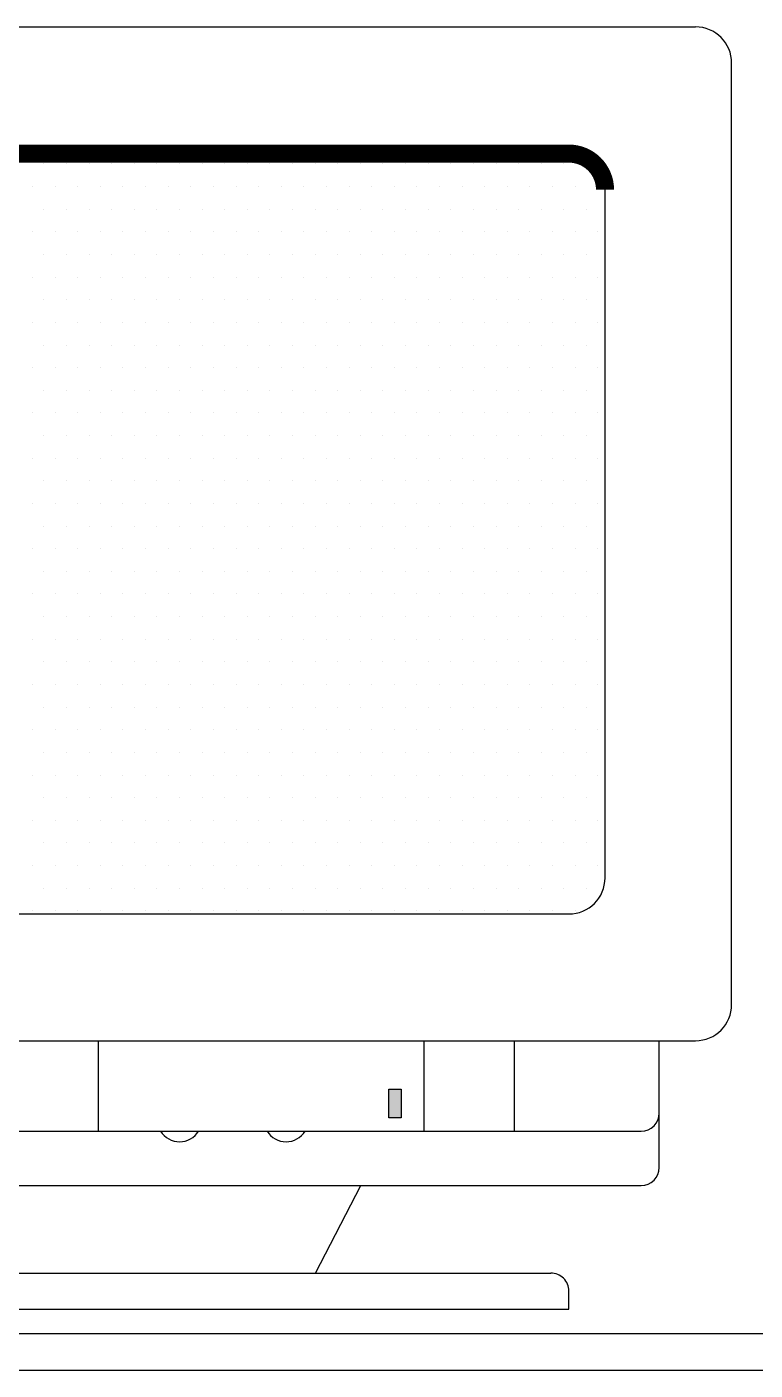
# Model space of a CAD drawing. Header units: metres. Extents: x 0.121 to 0.77, y 0.075 to 0.446.
# Drawn here: x 0.3225 to 0.5238, y 0.0749 to 0.4459 of the extents above; entities that cross this region are included whole.
import ezdxf

# ---------------------------------------------------------------- set-up
doc = ezdxf.new("R2010")
doc.units = ezdxf.units.M

# ---------------------------------------------------------------- blocks, each defined once
blk = doc.blocks.new('*X0')
at = {"color": 0}
for p, q in [((-12.48750000000001, 11.825), (-12.48750000000001, 11.825)), ((-12.48125000000001, 11.825), (-12.48125000000001, 11.825)), ((-12.47500000000001, 11.825), (-12.47500000000001, 11.825)), ((-12.46875000000001, 11.825), (-12.46875000000001, 11.825)), ((-12.46250000000001, 11.825), (-12.46250000000001, 11.825)), ((-12.45625000000001, 11.825), (-12.45625000000001, 11.825)), ((-12.45000000000001, 11.825), (-12.45000000000001, 11.825)), ((-12.44375000000001, 11.825), (-12.44375000000001, 11.825)), ((-12.43750000000001, 11.825), (-12.43750000000001, 11.825)), ((-12.43125000000001, 11.825), (-12.43125000000001, 11.825)), ((-12.42500000000001, 11.825), (-12.42500000000001, 11.825)), ((-12.41875000000001, 11.825), (-12.41875000000001, 11.825)), ((-12.41250000000001, 11.825), (-12.41250000000001, 11.825)), ((-12.40625000000001, 11.825), (-12.40625000000001, 11.825)), ((-12.40000000000001, 11.825), (-12.40000000000001, 11.825)), ((-12.39375000000001, 11.825), (-12.39375000000001, 11.825)), ((-12.38750000000002, 11.825), (-12.38750000000002, 11.825)), ((-12.38125000000002, 11.825), (-12.38125000000002, 11.825)), ((-12.37500000000002, 11.825), (-12.37500000000002, 11.825)), ((-12.36875000000002, 11.825), (-12.36875000000002, 11.825)), ((-12.36250000000002, 11.825), (-12.36250000000002, 11.825)), ((-12.35625000000002, 11.825), (-12.35625000000002, 11.825)), ((-12.35000000000002, 11.825), (-12.35000000000002, 11.825)), ((-12.34375000000002, 11.825), (-12.34375000000002, 11.825)), ((-12.33750000000002, 11.825), (-12.33750000000002, 11.825)), ((-12.49062500000001, 11.81875), (-12.49062500000001, 11.81875)), ((-12.48437500000001, 11.81875), (-12.48437500000001, 11.81875)), ((-12.47812500000001, 11.81875), (-12.47812500000001, 11.81875)), ((-12.47187500000001, 11.81875), (-12.47187500000001, 11.81875)), ((-12.46562500000001, 11.81875), (-12.46562500000001, 11.81875)), ((-12.45937500000001, 11.81875), (-12.45937500000001, 11.81875)), ((-12.45312500000001, 11.81875), (-12.45312500000001, 11.81875)), ((-12.44687500000001, 11.81875), (-12.44687500000001, 11.81875)), ((-12.44062500000001, 11.81875), (-12.44062500000001, 11.81875)), ((-12.43437500000001, 11.81875), (-12.43437500000001, 11.81875)), ((-12.42812500000001, 11.81875), (-12.42812500000001, 11.81875)), ((-12.42187500000001, 11.81875), (-12.42187500000001, 11.81875)), ((-12.41562500000001, 11.81875), (-12.41562500000001, 11.81875)), ((-12.40937500000001, 11.81875), (-12.40937500000001, 11.81875)), ((-12.40312500000001, 11.81875), (-12.40312500000001, 11.81875)), ((-12.39687500000001, 11.81875), (-12.39687500000001, 11.81875)), ((-12.39062500000001, 11.81875), (-12.39062500000001, 11.81875)), ((-12.38437500000001, 11.81875), (-12.38437500000001, 11.81875)), ((-12.37812500000001, 11.81875), (-12.37812500000001, 11.81875)), ((-12.37187500000002, 11.81875), (-12.37187500000002, 11.81875)), ((-12.36562500000002, 11.81875), (-12.36562500000002, 11.81875)), ((-12.35937500000002, 11.81875), (-12.35937500000002, 11.81875)), ((-12.35312500000002, 11.81875), (-12.35312500000002, 11.81875)), ((-12.34687500000002, 11.81875), (-12.34687500000002, 11.81875)), ((-12.34062500000002, 11.81875), (-12.34062500000002, 11.81875)), ((-12.33437500000002, 11.81875), (-12.33437500000002, 11.81875)), ((-12.48750000000001, 11.8125), (-12.48750000000001, 11.8125)), ((-12.48125000000001, 11.8125), (-12.48125000000001, 11.8125)), ((-12.47500000000001, 11.8125), (-12.47500000000001, 11.8125)), ((-12.46875000000001, 11.8125), (-12.46875000000001, 11.8125)), ((-12.46250000000001, 11.8125), (-12.46250000000001, 11.8125)), ((-12.45625000000001, 11.8125), (-12.45625000000001, 11.8125)), ((-12.45000000000001, 11.8125), (-12.45000000000001, 11.8125)), ((-12.44375000000001, 11.8125), (-12.44375000000001, 11.8125)), ((-12.43750000000001, 11.8125), (-12.43750000000001, 11.8125)), ((-12.43125000000001, 11.8125), (-12.43125000000001, 11.8125)), ((-12.42500000000001, 11.8125), (-12.42500000000001, 11.8125)), ((-12.41875000000001, 11.8125), (-12.41875000000001, 11.8125)), ((-12.41250000000001, 11.8125), (-12.41250000000001, 11.8125)), ((-12.40625000000001, 11.8125), (-12.40625000000001, 11.8125)), ((-12.40000000000001, 11.8125), (-12.40000000000001, 11.8125)), ((-12.39375000000001, 11.8125), (-12.39375000000001, 11.8125)), ((-12.38750000000001, 11.8125), (-12.38750000000001, 11.8125)), ((-12.38125000000001, 11.8125), (-12.38125000000001, 11.8125)), ((-12.37500000000001, 11.8125), (-12.37500000000001, 11.8125)), ((-12.36875000000001, 11.8125), (-12.36875000000001, 11.8125)), ((-12.36250000000001, 11.8125), (-12.36250000000001, 11.8125)), ((-12.35625000000002, 11.8125), (-12.35625000000002, 11.8125)), ((-12.35000000000002, 11.8125), (-12.35000000000002, 11.8125)), ((-12.34375000000002, 11.8125), (-12.34375000000002, 11.8125)), ((-12.33750000000002, 11.8125), (-12.33750000000002, 11.8125)), ((-12.49062500000001, 11.80625), (-12.49062500000001, 11.80625)), ((-12.48437500000001, 11.80625), (-12.48437500000001, 11.80625)), ((-12.47812500000001, 11.80625), (-12.47812500000001, 11.80625)), ((-12.47187500000001, 11.80625), (-12.47187500000001, 11.80625)), ((-12.46562500000001, 11.80625), (-12.46562500000001, 11.80625)), ((-12.45937500000001, 11.80625), (-12.45937500000001, 11.80625)), ((-12.45312500000001, 11.80625), (-12.45312500000001, 11.80625)), ((-12.44687500000001, 11.80625), (-12.44687500000001, 11.80625)), ((-12.44062500000001, 11.80625), (-12.44062500000001, 11.80625)), ((-12.43437500000001, 11.80625), (-12.43437500000001, 11.80625)), ((-12.42812500000001, 11.80625), (-12.42812500000001, 11.80625)), ((-12.42187500000001, 11.80625), (-12.42187500000001, 11.80625)), ((-12.41562500000001, 11.80625), (-12.41562500000001, 11.80625)), ((-12.40937500000001, 11.80625), (-12.40937500000001, 11.80625)), ((-12.40312500000001, 11.80625), (-12.40312500000001, 11.80625)), ((-12.39687500000001, 11.80625), (-12.39687500000001, 11.80625)), ((-12.39062500000001, 11.80625), (-12.39062500000001, 11.80625)), ((-12.38437500000001, 11.80625), (-12.38437500000001, 11.80625)), ((-12.37812500000001, 11.80625), (-12.37812500000001, 11.80625)), ((-12.37187500000002, 11.80625), (-12.37187500000002, 11.80625)), ((-12.36562500000002, 11.80625), (-12.36562500000002, 11.80625)), ((-12.35937500000002, 11.80625), (-12.35937500000002, 11.80625)), ((-12.35312500000002, 11.80625), (-12.35312500000002, 11.80625)), ((-12.34687500000002, 11.80625), (-12.34687500000002, 11.80625)), ((-12.34062500000002, 11.80625), (-12.34062500000002, 11.80625)), ((-12.33437500000002, 11.80625), (-12.33437500000002, 11.80625)), ((-12.4875, 11.8), (-12.4875, 11.8)), ((-12.48125, 11.8), (-12.48125, 11.8)), ((-12.475, 11.8), (-12.475, 11.8)), ((-12.46875000000001, 11.8), (-12.46875000000001, 11.8)), ((-12.46250000000001, 11.8), (-12.46250000000001, 11.8)), ((-12.45625000000001, 11.8), (-12.45625000000001, 11.8)), ((-12.45000000000001, 11.8), (-12.45000000000001, 11.8)), ((-12.44375000000001, 11.8), (-12.44375000000001, 11.8)), ((-12.43750000000001, 11.8), (-12.43750000000001, 11.8)), ((-12.43125000000001, 11.8), (-12.43125000000001, 11.8)), ((-12.42500000000001, 11.8), (-12.42500000000001, 11.8)), ((-12.41875000000001, 11.8), (-12.41875000000001, 11.8)), ((-12.41250000000001, 11.8), (-12.41250000000001, 11.8)), ((-12.40625000000001, 11.8), (-12.40625000000001, 11.8)), ((-12.40000000000001, 11.8), (-12.40000000000001, 11.8)), ((-12.39375000000001, 11.8), (-12.39375000000001, 11.8)), ((-12.38750000000001, 11.8), (-12.38750000000001, 11.8)), ((-12.38125000000001, 11.8), (-12.38125000000001, 11.8)), ((-12.37500000000001, 11.8), (-12.37500000000001, 11.8)), ((-12.36875000000001, 11.8), (-12.36875000000001, 11.8)), ((-12.36250000000001, 11.8), (-12.36250000000001, 11.8)), ((-12.35625000000001, 11.8), (-12.35625000000001, 11.8)), ((-12.35000000000001, 11.8), (-12.35000000000001, 11.8)), ((-12.34375000000001, 11.8), (-12.34375000000001, 11.8)), ((-12.33750000000001, 11.8), (-12.33750000000001, 11.8)), ((-12.490625, 11.79375), (-12.490625, 11.79375)), ((-12.48437500000001, 11.79375), (-12.48437500000001, 11.79375)), ((-12.47812500000001, 11.79375), (-12.47812500000001, 11.79375)), ((-12.47187500000001, 11.79375), (-12.47187500000001, 11.79375)), ((-12.46562500000001, 11.79375), (-12.46562500000001, 11.79375)), ((-12.45937500000001, 11.79375), (-12.45937500000001, 11.79375)), ((-12.45312500000001, 11.79375), (-12.45312500000001, 11.79375)), ((-12.44687500000001, 11.79375), (-12.44687500000001, 11.79375)), ((-12.44062500000001, 11.79375), (-12.44062500000001, 11.79375)), ((-12.43437500000001, 11.79375), (-12.43437500000001, 11.79375)), ((-12.42812500000001, 11.79375), (-12.42812500000001, 11.79375)), ((-12.42187500000001, 11.79375), (-12.42187500000001, 11.79375)), ((-12.41562500000001, 11.79375), (-12.41562500000001, 11.79375)), ((-12.40937500000001, 11.79375), (-12.40937500000001, 11.79375)), ((-12.40312500000001, 11.79375), (-12.40312500000001, 11.79375)), ((-12.39687500000001, 11.79375), (-12.39687500000001, 11.79375)), ((-12.39062500000001, 11.79375), (-12.39062500000001, 11.79375)), ((-12.38437500000001, 11.79375), (-12.38437500000001, 11.79375)), ((-12.37812500000001, 11.79375), (-12.37812500000001, 11.79375)), ((-12.37187500000001, 11.79375), (-12.37187500000001, 11.79375)), ((-12.36562500000001, 11.79375), (-12.36562500000001, 11.79375)), ((-12.35937500000001, 11.79375), (-12.35937500000001, 11.79375)), ((-12.35312500000001, 11.79375), (-12.35312500000001, 11.79375)), ((-12.34687500000001, 11.79375), (-12.34687500000001, 11.79375)), ((-12.34062500000001, 11.79375), (-12.34062500000001, 11.79375)), ((-12.33437500000001, 11.79375), (-12.33437500000001, 11.79375)), ((-12.48750000000001, 11.7875), (-12.48750000000001, 11.7875)), ((-12.48125000000001, 11.7875), (-12.48125000000001, 11.7875)), ((-12.47500000000001, 11.7875), (-12.47500000000001, 11.7875)), ((-12.46875000000001, 11.7875), (-12.46875000000001, 11.7875)), ((-12.46250000000001, 11.7875), (-12.46250000000001, 11.7875)), ((-12.45625000000001, 11.7875), (-12.45625000000001, 11.7875)), ((-12.45000000000001, 11.7875), (-12.45000000000001, 11.7875)), ((-12.44375000000001, 11.7875), (-12.44375000000001, 11.7875)), ((-12.43750000000001, 11.7875), (-12.43750000000001, 11.7875)), ((-12.43125000000001, 11.7875), (-12.43125000000001, 11.7875)), ((-12.42500000000001, 11.7875), (-12.42500000000001, 11.7875)), ((-12.41875000000001, 11.7875), (-12.41875000000001, 11.7875)), ((-12.41250000000001, 11.7875), (-12.41250000000001, 11.7875)), ((-12.40625000000001, 11.7875), (-12.40625000000001, 11.7875)), ((-12.40000000000001, 11.7875), (-12.40000000000001, 11.7875)), ((-12.39375000000001, 11.7875), (-12.39375000000001, 11.7875)), ((-12.38750000000001, 11.7875), (-12.38750000000001, 11.7875)), ((-12.38125000000001, 11.7875), (-12.38125000000001, 11.7875)), ((-12.37500000000001, 11.7875), (-12.37500000000001, 11.7875)), ((-12.36875000000001, 11.7875), (-12.36875000000001, 11.7875)), ((-12.36250000000001, 11.7875), (-12.36250000000001, 11.7875)), ((-12.35625000000002, 11.7875), (-12.35625000000002, 11.7875)), ((-12.35000000000002, 11.7875), (-12.35000000000002, 11.7875)), ((-12.34375000000002, 11.7875), (-12.34375000000002, 11.7875)), ((-12.33750000000002, 11.7875), (-12.33750000000002, 11.7875)), ((-12.49062500000001, 11.78125), (-12.49062500000001, 11.78125)), ((-12.48437500000001, 11.78125), (-12.48437500000001, 11.78125)), ((-12.47812500000001, 11.78125), (-12.47812500000001, 11.78125)), ((-12.47187500000001, 11.78125), (-12.47187500000001, 11.78125)), ((-12.46562500000001, 11.78125), (-12.46562500000001, 11.78125)), ((-12.45937500000001, 11.78125), (-12.45937500000001, 11.78125)), ((-12.45312500000001, 11.78125), (-12.45312500000001, 11.78125)), ((-12.44687500000001, 11.78125), (-12.44687500000001, 11.78125)), ((-12.44062500000001, 11.78125), (-12.44062500000001, 11.78125)), ((-12.43437500000001, 11.78125), (-12.43437500000001, 11.78125)), ((-12.42812500000001, 11.78125), (-12.42812500000001, 11.78125)), ((-12.42187500000001, 11.78125), (-12.42187500000001, 11.78125)), ((-12.41562500000001, 11.78125), (-12.41562500000001, 11.78125)), ((-12.40937500000001, 11.78125), (-12.40937500000001, 11.78125)), ((-12.40312500000001, 11.78125), (-12.40312500000001, 11.78125)), ((-12.39687500000001, 11.78125), (-12.39687500000001, 11.78125)), ((-12.39062500000001, 11.78125), (-12.39062500000001, 11.78125)), ((-12.38437500000001, 11.78125), (-12.38437500000001, 11.78125)), ((-12.37812500000001, 11.78125), (-12.37812500000001, 11.78125)), ((-12.37187500000002, 11.78125), (-12.37187500000002, 11.78125)), ((-12.36562500000002, 11.78125), (-12.36562500000002, 11.78125)), ((-12.35937500000002, 11.78125), (-12.35937500000002, 11.78125)), ((-12.35312500000002, 11.78125), (-12.35312500000002, 11.78125)), ((-12.34687500000002, 11.78125), (-12.34687500000002, 11.78125)), ((-12.34062500000002, 11.78125), (-12.34062500000002, 11.78125)), ((-12.33437500000002, 11.78125), (-12.33437500000002, 11.78125)), ((-12.48750000000001, 11.775), (-12.48750000000001, 11.775)), ((-12.48125000000001, 11.775), (-12.48125000000001, 11.775)), ((-12.47500000000001, 11.775), (-12.47500000000001, 11.775)), ((-12.46875000000001, 11.775), (-12.46875000000001, 11.775)), ((-12.46250000000001, 11.775), (-12.46250000000001, 11.775)), ((-12.45625000000001, 11.775), (-12.45625000000001, 11.775)), ((-12.45000000000001, 11.775), (-12.45000000000001, 11.775)), ((-12.44375000000001, 11.775), (-12.44375000000001, 11.775)), ((-12.43750000000001, 11.775), (-12.43750000000001, 11.775)), ((-12.43125000000001, 11.775), (-12.43125000000001, 11.775)), ((-12.42500000000001, 11.775), (-12.42500000000001, 11.775)), ((-12.41875000000001, 11.775), (-12.41875000000001, 11.775)), ((-12.41250000000001, 11.775), (-12.41250000000001, 11.775)), ((-12.40625000000001, 11.775), (-12.40625000000001, 11.775)), ((-12.40000000000001, 11.775), (-12.40000000000001, 11.775)), ((-12.39375000000001, 11.775), (-12.39375000000001, 11.775)), ((-12.38750000000001, 11.775), (-12.38750000000001, 11.775)), ((-12.38125000000001, 11.775), (-12.38125000000001, 11.775)), ((-12.37500000000001, 11.775), (-12.37500000000001, 11.775)), ((-12.36875000000001, 11.775), (-12.36875000000001, 11.775)), ((-12.36250000000001, 11.775), (-12.36250000000001, 11.775)), ((-12.35625000000002, 11.775), (-12.35625000000002, 11.775)), ((-12.35000000000002, 11.775), (-12.35000000000002, 11.775)), ((-12.34375000000002, 11.775), (-12.34375000000002, 11.775)), ((-12.33750000000002, 11.775), (-12.33750000000002, 11.775)), ((-12.490625, 11.76875), (-12.490625, 11.76875)), ((-12.48437500000001, 11.76875), (-12.48437500000001, 11.76875)), ((-12.47812500000001, 11.76875), (-12.47812500000001, 11.76875)), ((-12.47187500000001, 11.76875), (-12.47187500000001, 11.76875)), ((-12.46562500000001, 11.76875), (-12.46562500000001, 11.76875)), ((-12.45937500000001, 11.76875), (-12.45937500000001, 11.76875)), ((-12.45312500000001, 11.76875), (-12.45312500000001, 11.76875)), ((-12.44687500000001, 11.76875), (-12.44687500000001, 11.76875)), ((-12.44062500000001, 11.76875), (-12.44062500000001, 11.76875)), ((-12.43437500000001, 11.76875), (-12.43437500000001, 11.76875)), ((-12.42812500000001, 11.76875), (-12.42812500000001, 11.76875)), ((-12.42187500000001, 11.76875), (-12.42187500000001, 11.76875)), ((-12.41562500000001, 11.76875), (-12.41562500000001, 11.76875)), ((-12.40937500000001, 11.76875), (-12.40937500000001, 11.76875)), ((-12.40312500000001, 11.76875), (-12.40312500000001, 11.76875)), ((-12.39687500000001, 11.76875), (-12.39687500000001, 11.76875)), ((-12.39062500000001, 11.76875), (-12.39062500000001, 11.76875)), ((-12.38437500000001, 11.76875), (-12.38437500000001, 11.76875)), ((-12.37812500000001, 11.76875), (-12.37812500000001, 11.76875)), ((-12.37187500000001, 11.76875), (-12.37187500000001, 11.76875)), ((-12.36562500000001, 11.76875), (-12.36562500000001, 11.76875)), ((-12.35937500000001, 11.76875), (-12.35937500000001, 11.76875)), ((-12.35312500000001, 11.76875), (-12.35312500000001, 11.76875)), ((-12.34687500000001, 11.76875), (-12.34687500000001, 11.76875)), ((-12.34062500000001, 11.76875), (-12.34062500000001, 11.76875)), ((-12.33437500000001, 11.76875), (-12.33437500000001, 11.76875)), ((-12.48750000000001, 11.7625), (-12.48750000000001, 11.7625)), ((-12.48125000000001, 11.7625), (-12.48125000000001, 11.7625)), ((-12.47500000000001, 11.7625), (-12.47500000000001, 11.7625)), ((-12.46875000000001, 11.7625), (-12.46875000000001, 11.7625)), ((-12.46250000000001, 11.7625), (-12.46250000000001, 11.7625)), ((-12.45625000000001, 11.7625), (-12.45625000000001, 11.7625)), ((-12.45000000000001, 11.7625), (-12.45000000000001, 11.7625)), ((-12.44375000000001, 11.7625), (-12.44375000000001, 11.7625)), ((-12.43750000000001, 11.7625), (-12.43750000000001, 11.7625)), ((-12.43125000000001, 11.7625), (-12.43125000000001, 11.7625)), ((-12.42500000000001, 11.7625), (-12.42500000000001, 11.7625)), ((-12.41875000000001, 11.7625), (-12.41875000000001, 11.7625)), ((-12.41250000000001, 11.7625), (-12.41250000000001, 11.7625)), ((-12.40625000000001, 11.7625), (-12.40625000000001, 11.7625)), ((-12.40000000000001, 11.7625), (-12.40000000000001, 11.7625)), ((-12.39375000000001, 11.7625), (-12.39375000000001, 11.7625)), ((-12.38750000000001, 11.7625), (-12.38750000000001, 11.7625)), ((-12.38125000000001, 11.7625), (-12.38125000000001, 11.7625)), ((-12.37500000000001, 11.7625), (-12.37500000000001, 11.7625)), ((-12.36875000000001, 11.7625), (-12.36875000000001, 11.7625)), ((-12.36250000000001, 11.7625), (-12.36250000000001, 11.7625)), ((-12.35625000000002, 11.7625), (-12.35625000000002, 11.7625)), ((-12.35000000000002, 11.7625), (-12.35000000000002, 11.7625)), ((-12.34375000000002, 11.7625), (-12.34375000000002, 11.7625)), ((-12.33750000000002, 11.7625), (-12.33750000000002, 11.7625)), ((-12.49062500000001, 11.75625), (-12.49062500000001, 11.75625)), ((-12.48437500000001, 11.75625), (-12.48437500000001, 11.75625)), ((-12.47812500000001, 11.75625), (-12.47812500000001, 11.75625)), ((-12.47187500000001, 11.75625), (-12.47187500000001, 11.75625)), ((-12.46562500000001, 11.75625), (-12.46562500000001, 11.75625)), ((-12.45937500000001, 11.75625), (-12.45937500000001, 11.75625)), ((-12.45312500000001, 11.75625), (-12.45312500000001, 11.75625)), ((-12.44687500000001, 11.75625), (-12.44687500000001, 11.75625)), ((-12.44062500000001, 11.75625), (-12.44062500000001, 11.75625)), ((-12.43437500000001, 11.75625), (-12.43437500000001, 11.75625)), ((-12.42812500000001, 11.75625), (-12.42812500000001, 11.75625)), ((-12.42187500000001, 11.75625), (-12.42187500000001, 11.75625)), ((-12.41562500000001, 11.75625), (-12.41562500000001, 11.75625)), ((-12.40937500000001, 11.75625), (-12.40937500000001, 11.75625)), ((-12.40312500000001, 11.75625), (-12.40312500000001, 11.75625)), ((-12.39687500000001, 11.75625), (-12.39687500000001, 11.75625)), ((-12.39062500000001, 11.75625), (-12.39062500000001, 11.75625)), ((-12.38437500000001, 11.75625), (-12.38437500000001, 11.75625)), ((-12.37812500000001, 11.75625), (-12.37812500000001, 11.75625)), ((-12.37187500000002, 11.75625), (-12.37187500000002, 11.75625)), ((-12.36562500000002, 11.75625), (-12.36562500000002, 11.75625)), ((-12.35937500000002, 11.75625), (-12.35937500000002, 11.75625)), ((-12.35312500000002, 11.75625), (-12.35312500000002, 11.75625)), ((-12.34687500000002, 11.75625), (-12.34687500000002, 11.75625)), ((-12.34062500000002, 11.75625), (-12.34062500000002, 11.75625)), ((-12.33437500000002, 11.75625), (-12.33437500000002, 11.75625)), ((-12.48750000000001, 11.75), (-12.48750000000001, 11.75)), ((-12.48125000000001, 11.75), (-12.48125000000001, 11.75)), ((-12.47500000000001, 11.75), (-12.47500000000001, 11.75)), ((-12.46875000000001, 11.75), (-12.46875000000001, 11.75)), ((-12.46250000000001, 11.75), (-12.46250000000001, 11.75)), ((-12.45625000000001, 11.75), (-12.45625000000001, 11.75)), ((-12.45000000000001, 11.75), (-12.45000000000001, 11.75)), ((-12.44375000000001, 11.75), (-12.44375000000001, 11.75)), ((-12.43750000000001, 11.75), (-12.43750000000001, 11.75)), ((-12.43125000000001, 11.75), (-12.43125000000001, 11.75)), ((-12.42500000000001, 11.75), (-12.42500000000001, 11.75)), ((-12.41875000000001, 11.75), (-12.41875000000001, 11.75)), ((-12.41250000000001, 11.75), (-12.41250000000001, 11.75)), ((-12.40625000000001, 11.75), (-12.40625000000001, 11.75)), ((-12.40000000000001, 11.75), (-12.40000000000001, 11.75)), ((-12.39375000000001, 11.75), (-12.39375000000001, 11.75)), ((-12.38750000000001, 11.75), (-12.38750000000001, 11.75)), ((-12.38125000000001, 11.75), (-12.38125000000001, 11.75)), ((-12.37500000000001, 11.75), (-12.37500000000001, 11.75)), ((-12.36875000000001, 11.75), (-12.36875000000001, 11.75)), ((-12.36250000000001, 11.75), (-12.36250000000001, 11.75)), ((-12.35625000000002, 11.75), (-12.35625000000002, 11.75)), ((-12.35000000000002, 11.75), (-12.35000000000002, 11.75)), ((-12.34375000000002, 11.75), (-12.34375000000002, 11.75)), ((-12.33750000000002, 11.75), (-12.33750000000002, 11.75)), ((-12.49062500000001, 11.74375), (-12.49062500000001, 11.74375)), ((-12.48437500000001, 11.74375), (-12.48437500000001, 11.74375)), ((-12.47812500000001, 11.74375), (-12.47812500000001, 11.74375)), ((-12.47187500000001, 11.74375), (-12.47187500000001, 11.74375)), ((-12.46562500000001, 11.74375), (-12.46562500000001, 11.74375)), ((-12.45937500000001, 11.74375), (-12.45937500000001, 11.74375)), ((-12.45312500000001, 11.74375), (-12.45312500000001, 11.74375)), ((-12.44687500000001, 11.74375), (-12.44687500000001, 11.74375)), ((-12.44062500000001, 11.74375), (-12.44062500000001, 11.74375)), ((-12.43437500000001, 11.74375), (-12.43437500000001, 11.74375)), ((-12.42812500000001, 11.74375), (-12.42812500000001, 11.74375)), ((-12.42187500000001, 11.74375), (-12.42187500000001, 11.74375)), ((-12.41562500000001, 11.74375), (-12.41562500000001, 11.74375)), ((-12.40937500000001, 11.74375), (-12.40937500000001, 11.74375)), ((-12.40312500000001, 11.74375), (-12.40312500000001, 11.74375)), ((-12.39687500000001, 11.74375), (-12.39687500000001, 11.74375)), ((-12.39062500000001, 11.74375), (-12.39062500000001, 11.74375)), ((-12.38437500000001, 11.74375), (-12.38437500000001, 11.74375)), ((-12.37812500000001, 11.74375), (-12.37812500000001, 11.74375)), ((-12.37187500000002, 11.74375), (-12.37187500000002, 11.74375)), ((-12.36562500000002, 11.74375), (-12.36562500000002, 11.74375)), ((-12.35937500000002, 11.74375), (-12.35937500000002, 11.74375)), ((-12.35312500000002, 11.74375), (-12.35312500000002, 11.74375)), ((-12.34687500000002, 11.74375), (-12.34687500000002, 11.74375)), ((-12.34062500000002, 11.74375), (-12.34062500000002, 11.74375)), ((-12.33437500000002, 11.74375), (-12.33437500000002, 11.74375)), ((-12.4875, 11.7375), (-12.4875, 11.7375)), ((-12.48125, 11.7375), (-12.48125, 11.7375)), ((-12.475, 11.7375), (-12.475, 11.7375)), ((-12.46875000000001, 11.7375), (-12.46875000000001, 11.7375)), ((-12.46250000000001, 11.7375), (-12.46250000000001, 11.7375)), ((-12.45625000000001, 11.7375), (-12.45625000000001, 11.7375)), ((-12.45000000000001, 11.7375), (-12.45000000000001, 11.7375)), ((-12.44375000000001, 11.7375), (-12.44375000000001, 11.7375)), ((-12.43750000000001, 11.7375), (-12.43750000000001, 11.7375)), ((-12.43125000000001, 11.7375), (-12.43125000000001, 11.7375)), ((-12.42500000000001, 11.7375), (-12.42500000000001, 11.7375)), ((-12.41875000000001, 11.7375), (-12.41875000000001, 11.7375)), ((-12.41250000000001, 11.7375), (-12.41250000000001, 11.7375)), ((-12.40625000000001, 11.7375), (-12.40625000000001, 11.7375)), ((-12.40000000000001, 11.7375), (-12.40000000000001, 11.7375)), ((-12.39375000000001, 11.7375), (-12.39375000000001, 11.7375)), ((-12.38750000000001, 11.7375), (-12.38750000000001, 11.7375)), ((-12.38125000000001, 11.7375), (-12.38125000000001, 11.7375)), ((-12.37500000000001, 11.7375), (-12.37500000000001, 11.7375)), ((-12.36875000000001, 11.7375), (-12.36875000000001, 11.7375)), ((-12.36250000000001, 11.7375), (-12.36250000000001, 11.7375)), ((-12.35625000000001, 11.7375), (-12.35625000000001, 11.7375)), ((-12.35000000000001, 11.7375), (-12.35000000000001, 11.7375)), ((-12.34375000000001, 11.7375), (-12.34375000000001, 11.7375)), ((-12.33750000000001, 11.7375), (-12.33750000000001, 11.7375)), ((-12.490625, 11.73125), (-12.490625, 11.73125)), ((-12.48437500000001, 11.73125), (-12.48437500000001, 11.73125)), ((-12.47812500000001, 11.73125), (-12.47812500000001, 11.73125)), ((-12.47187500000001, 11.73125), (-12.47187500000001, 11.73125)), ((-12.46562500000001, 11.73125), (-12.46562500000001, 11.73125)), ((-12.45937500000001, 11.73125), (-12.45937500000001, 11.73125)), ((-12.45312500000001, 11.73125), (-12.45312500000001, 11.73125)), ((-12.44687500000001, 11.73125), (-12.44687500000001, 11.73125)), ((-12.44062500000001, 11.73125), (-12.44062500000001, 11.73125)), ((-12.43437500000001, 11.73125), (-12.43437500000001, 11.73125)), ((-12.42812500000001, 11.73125), (-12.42812500000001, 11.73125)), ((-12.42187500000001, 11.73125), (-12.42187500000001, 11.73125)), ((-12.41562500000001, 11.73125), (-12.41562500000001, 11.73125)), ((-12.40937500000001, 11.73125), (-12.40937500000001, 11.73125)), ((-12.40312500000001, 11.73125), (-12.40312500000001, 11.73125)), ((-12.39687500000001, 11.73125), (-12.39687500000001, 11.73125)), ((-12.39062500000001, 11.73125), (-12.39062500000001, 11.73125)), ((-12.38437500000001, 11.73125), (-12.38437500000001, 11.73125)), ((-12.37812500000001, 11.73125), (-12.37812500000001, 11.73125)), ((-12.37187500000001, 11.73125), (-12.37187500000001, 11.73125)), ((-12.36562500000001, 11.73125), (-12.36562500000001, 11.73125)), ((-12.35937500000001, 11.73125), (-12.35937500000001, 11.73125)), ((-12.35312500000001, 11.73125), (-12.35312500000001, 11.73125)), ((-12.34687500000001, 11.73125), (-12.34687500000001, 11.73125)), ((-12.34062500000001, 11.73125), (-12.34062500000001, 11.73125)), ((-12.33437500000001, 11.73125), (-12.33437500000001, 11.73125)), ((-12.48750000000001, 11.725), (-12.48750000000001, 11.725)), ((-12.48125000000001, 11.725), (-12.48125000000001, 11.725)), ((-12.47500000000001, 11.725), (-12.47500000000001, 11.725)), ((-12.46875000000001, 11.725), (-12.46875000000001, 11.725)), ((-12.46250000000001, 11.725), (-12.46250000000001, 11.725)), ((-12.45625000000001, 11.725), (-12.45625000000001, 11.725)), ((-12.45000000000001, 11.725), (-12.45000000000001, 11.725)), ((-12.44375000000001, 11.725), (-12.44375000000001, 11.725)), ((-12.43750000000001, 11.725), (-12.43750000000001, 11.725)), ((-12.43125000000001, 11.725), (-12.43125000000001, 11.725)), ((-12.42500000000001, 11.725), (-12.42500000000001, 11.725)), ((-12.41875000000001, 11.725), (-12.41875000000001, 11.725)), ((-12.41250000000001, 11.725), (-12.41250000000001, 11.725)), ((-12.40625000000001, 11.725), (-12.40625000000001, 11.725)), ((-12.40000000000001, 11.725), (-12.40000000000001, 11.725)), ((-12.39375000000001, 11.725), (-12.39375000000001, 11.725)), ((-12.38750000000001, 11.725), (-12.38750000000001, 11.725)), ((-12.38125000000001, 11.725), (-12.38125000000001, 11.725)), ((-12.37500000000001, 11.725), (-12.37500000000001, 11.725)), ((-12.36875000000001, 11.725), (-12.36875000000001, 11.725)), ((-12.36250000000001, 11.725), (-12.36250000000001, 11.725)), ((-12.35625000000002, 11.725), (-12.35625000000002, 11.725)), ((-12.35000000000002, 11.725), (-12.35000000000002, 11.725)), ((-12.34375000000002, 11.725), (-12.34375000000002, 11.725)), ((-12.33750000000002, 11.725), (-12.33750000000002, 11.725)), ((-12.49062500000001, 11.71875), (-12.49062500000001, 11.71875)), ((-12.48437500000001, 11.71875), (-12.48437500000001, 11.71875)), ((-12.47812500000001, 11.71875), (-12.47812500000001, 11.71875)), ((-12.47187500000001, 11.71875), (-12.47187500000001, 11.71875)), ((-12.46562500000001, 11.71875), (-12.46562500000001, 11.71875)), ((-12.45937500000001, 11.71875), (-12.45937500000001, 11.71875)), ((-12.45312500000001, 11.71875), (-12.45312500000001, 11.71875)), ((-12.44687500000001, 11.71875), (-12.44687500000001, 11.71875)), ((-12.44062500000001, 11.71875), (-12.44062500000001, 11.71875)), ((-12.43437500000001, 11.71875), (-12.43437500000001, 11.71875)), ((-12.42812500000001, 11.71875), (-12.42812500000001, 11.71875)), ((-12.42187500000001, 11.71875), (-12.42187500000001, 11.71875)), ((-12.41562500000001, 11.71875), (-12.41562500000001, 11.71875)), ((-12.40937500000001, 11.71875), (-12.40937500000001, 11.71875)), ((-12.40312500000001, 11.71875), (-12.40312500000001, 11.71875)), ((-12.39687500000001, 11.71875), (-12.39687500000001, 11.71875)), ((-12.39062500000001, 11.71875), (-12.39062500000001, 11.71875)), ((-12.38437500000001, 11.71875), (-12.38437500000001, 11.71875)), ((-12.37812500000001, 11.71875), (-12.37812500000001, 11.71875)), ((-12.37187500000002, 11.71875), (-12.37187500000002, 11.71875)), ((-12.36562500000002, 11.71875), (-12.36562500000002, 11.71875)), ((-12.35937500000002, 11.71875), (-12.35937500000002, 11.71875)), ((-12.35312500000002, 11.71875), (-12.35312500000002, 11.71875)), ((-12.34687500000002, 11.71875), (-12.34687500000002, 11.71875)), ((-12.34062500000002, 11.71875), (-12.34062500000002, 11.71875)), ((-12.33437500000002, 11.71875), (-12.33437500000002, 11.71875)), ((-12.48750000000001, 11.7125), (-12.48750000000001, 11.7125)), ((-12.48125000000001, 11.7125), (-12.48125000000001, 11.7125)), ((-12.47500000000001, 11.7125), (-12.47500000000001, 11.7125)), ((-12.46875000000001, 11.7125), (-12.46875000000001, 11.7125)), ((-12.46250000000001, 11.7125), (-12.46250000000001, 11.7125)), ((-12.45625000000001, 11.7125), (-12.45625000000001, 11.7125)), ((-12.45000000000001, 11.7125), (-12.45000000000001, 11.7125)), ((-12.44375000000001, 11.7125), (-12.44375000000001, 11.7125)), ((-12.43750000000001, 11.7125), (-12.43750000000001, 11.7125)), ((-12.43125000000001, 11.7125), (-12.43125000000001, 11.7125)), ((-12.42500000000001, 11.7125), (-12.42500000000001, 11.7125)), ((-12.41875000000001, 11.7125), (-12.41875000000001, 11.7125)), ((-12.41250000000001, 11.7125), (-12.41250000000001, 11.7125)), ((-12.40625000000001, 11.7125), (-12.40625000000001, 11.7125)), ((-12.40000000000001, 11.7125), (-12.40000000000001, 11.7125)), ((-12.39375000000001, 11.7125), (-12.39375000000001, 11.7125)), ((-12.38750000000001, 11.7125), (-12.38750000000001, 11.7125)), ((-12.38125000000001, 11.7125), (-12.38125000000001, 11.7125)), ((-12.37500000000001, 11.7125), (-12.37500000000001, 11.7125)), ((-12.36875000000001, 11.7125), (-12.36875000000001, 11.7125)), ((-12.36250000000001, 11.7125), (-12.36250000000001, 11.7125)), ((-12.35625000000002, 11.7125), (-12.35625000000002, 11.7125)), ((-12.35000000000002, 11.7125), (-12.35000000000002, 11.7125)), ((-12.34375000000002, 11.7125), (-12.34375000000002, 11.7125)), ((-12.33750000000002, 11.7125), (-12.33750000000002, 11.7125)), ((-12.490625, 11.70625), (-12.490625, 11.70625)), ((-12.48437500000001, 11.70625), (-12.48437500000001, 11.70625)), ((-12.47812500000001, 11.70625), (-12.47812500000001, 11.70625)), ((-12.47187500000001, 11.70625), (-12.47187500000001, 11.70625)), ((-12.46562500000001, 11.70625), (-12.46562500000001, 11.70625)), ((-12.45937500000001, 11.70625), (-12.45937500000001, 11.70625)), ((-12.45312500000001, 11.70625), (-12.45312500000001, 11.70625)), ((-12.44687500000001, 11.70625), (-12.44687500000001, 11.70625)), ((-12.44062500000001, 11.70625), (-12.44062500000001, 11.70625)), ((-12.43437500000001, 11.70625), (-12.43437500000001, 11.70625)), ((-12.42812500000001, 11.70625), (-12.42812500000001, 11.70625)), ((-12.42187500000001, 11.70625), (-12.42187500000001, 11.70625)), ((-12.41562500000001, 11.70625), (-12.41562500000001, 11.70625)), ((-12.40937500000001, 11.70625), (-12.40937500000001, 11.70625)), ((-12.40312500000001, 11.70625), (-12.40312500000001, 11.70625)), ((-12.39687500000001, 11.70625), (-12.39687500000001, 11.70625)), ((-12.39062500000001, 11.70625), (-12.39062500000001, 11.70625)), ((-12.38437500000001, 11.70625), (-12.38437500000001, 11.70625)), ((-12.37812500000001, 11.70625), (-12.37812500000001, 11.70625)), ((-12.37187500000001, 11.70625), (-12.37187500000001, 11.70625)), ((-12.36562500000001, 11.70625), (-12.36562500000001, 11.70625)), ((-12.35937500000001, 11.70625), (-12.35937500000001, 11.70625)), ((-12.35312500000001, 11.70625), (-12.35312500000001, 11.70625)), ((-12.34687500000001, 11.70625), (-12.34687500000001, 11.70625)), ((-12.34062500000001, 11.70625), (-12.34062500000001, 11.70625)), ((-12.33437500000001, 11.70625), (-12.33437500000001, 11.70625)), ((-12.48750000000001, 11.7), (-12.48750000000001, 11.7)), ((-12.48125000000001, 11.7), (-12.48125000000001, 11.7)), ((-12.47500000000001, 11.7), (-12.47500000000001, 11.7)), ((-12.46875000000001, 11.7), (-12.46875000000001, 11.7)), ((-12.46250000000001, 11.7), (-12.46250000000001, 11.7)), ((-12.45625000000001, 11.7), (-12.45625000000001, 11.7)), ((-12.45000000000001, 11.7), (-12.45000000000001, 11.7)), ((-12.44375000000001, 11.7), (-12.44375000000001, 11.7)), ((-12.43750000000001, 11.7), (-12.43750000000001, 11.7)), ((-12.43125000000001, 11.7), (-12.43125000000001, 11.7)), ((-12.42500000000001, 11.7), (-12.42500000000001, 11.7)), ((-12.41875000000001, 11.7), (-12.41875000000001, 11.7)), ((-12.41250000000001, 11.7), (-12.41250000000001, 11.7)), ((-12.40625000000001, 11.7), (-12.40625000000001, 11.7)), ((-12.40000000000001, 11.7), (-12.40000000000001, 11.7)), ((-12.39375000000001, 11.7), (-12.39375000000001, 11.7)), ((-12.38750000000001, 11.7), (-12.38750000000001, 11.7)), ((-12.38125000000001, 11.7), (-12.38125000000001, 11.7)), ((-12.37500000000001, 11.7), (-12.37500000000001, 11.7)), ((-12.36875000000001, 11.7), (-12.36875000000001, 11.7)), ((-12.36250000000001, 11.7), (-12.36250000000001, 11.7)), ((-12.35625000000002, 11.7), (-12.35625000000002, 11.7)), ((-12.35000000000002, 11.7), (-12.35000000000002, 11.7)), ((-12.34375000000002, 11.7), (-12.34375000000002, 11.7)), ((-12.33750000000002, 11.7), (-12.33750000000002, 11.7)), ((-12.49062500000001, 11.69375), (-12.49062500000001, 11.69375)), ((-12.48437500000001, 11.69375), (-12.48437500000001, 11.69375)), ((-12.47812500000001, 11.69375), (-12.47812500000001, 11.69375)), ((-12.47187500000001, 11.69375), (-12.47187500000001, 11.69375)), ((-12.46562500000001, 11.69375), (-12.46562500000001, 11.69375)), ((-12.45937500000001, 11.69375), (-12.45937500000001, 11.69375)), ((-12.45312500000001, 11.69375), (-12.45312500000001, 11.69375)), ((-12.44687500000001, 11.69375), (-12.44687500000001, 11.69375)), ((-12.44062500000001, 11.69375), (-12.44062500000001, 11.69375)), ((-12.43437500000001, 11.69375), (-12.43437500000001, 11.69375)), ((-12.42812500000001, 11.69375), (-12.42812500000001, 11.69375)), ((-12.42187500000001, 11.69375), (-12.42187500000001, 11.69375)), ((-12.41562500000001, 11.69375), (-12.41562500000001, 11.69375)), ((-12.40937500000001, 11.69375), (-12.40937500000001, 11.69375)), ((-12.40312500000001, 11.69375), (-12.40312500000001, 11.69375)), ((-12.39687500000001, 11.69375), (-12.39687500000001, 11.69375)), ((-12.39062500000001, 11.69375), (-12.39062500000001, 11.69375)), ((-12.38437500000001, 11.69375), (-12.38437500000001, 11.69375)), ((-12.37812500000001, 11.69375), (-12.37812500000001, 11.69375)), ((-12.37187500000002, 11.69375), (-12.37187500000002, 11.69375)), ((-12.36562500000002, 11.69375), (-12.36562500000002, 11.69375)), ((-12.35937500000002, 11.69375), (-12.35937500000002, 11.69375)), ((-12.35312500000002, 11.69375), (-12.35312500000002, 11.69375)), ((-12.34687500000002, 11.69375), (-12.34687500000002, 11.69375)), ((-12.34062500000002, 11.69375), (-12.34062500000002, 11.69375)), ((-12.33437500000002, 11.69375), (-12.33437500000002, 11.69375)), ((-12.48750000000001, 11.6875), (-12.48750000000001, 11.6875)), ((-12.48125000000001, 11.6875), (-12.48125000000001, 11.6875)), ((-12.47500000000001, 11.6875), (-12.47500000000001, 11.6875)), ((-12.46875000000001, 11.6875), (-12.46875000000001, 11.6875)), ((-12.46250000000001, 11.6875), (-12.46250000000001, 11.6875)), ((-12.45625000000001, 11.6875), (-12.45625000000001, 11.6875)), ((-12.45000000000001, 11.6875), (-12.45000000000001, 11.6875)), ((-12.44375000000001, 11.6875), (-12.44375000000001, 11.6875)), ((-12.43750000000001, 11.6875), (-12.43750000000001, 11.6875)), ((-12.43125000000001, 11.6875), (-12.43125000000001, 11.6875)), ((-12.42500000000001, 11.6875), (-12.42500000000001, 11.6875)), ((-12.41875000000001, 11.6875), (-12.41875000000001, 11.6875)), ((-12.41250000000001, 11.6875), (-12.41250000000001, 11.6875)), ((-12.40625000000001, 11.6875), (-12.40625000000001, 11.6875)), ((-12.40000000000001, 11.6875), (-12.40000000000001, 11.6875)), ((-12.39375000000001, 11.6875), (-12.39375000000001, 11.6875)), ((-12.38750000000001, 11.6875), (-12.38750000000001, 11.6875)), ((-12.38125000000001, 11.6875), (-12.38125000000001, 11.6875)), ((-12.37500000000001, 11.6875), (-12.37500000000001, 11.6875)), ((-12.36875000000001, 11.6875), (-12.36875000000001, 11.6875)), ((-12.36250000000001, 11.6875), (-12.36250000000001, 11.6875)), ((-12.35625000000002, 11.6875), (-12.35625000000002, 11.6875)), ((-12.35000000000002, 11.6875), (-12.35000000000002, 11.6875)), ((-12.34375000000002, 11.6875), (-12.34375000000002, 11.6875)), ((-12.33750000000002, 11.6875), (-12.33750000000002, 11.6875)), ((-12.49062500000001, 11.68125), (-12.49062500000001, 11.68125)), ((-12.48437500000001, 11.68125), (-12.48437500000001, 11.68125)), ((-12.47812500000001, 11.68125), (-12.47812500000001, 11.68125)), ((-12.47187500000001, 11.68125), (-12.47187500000001, 11.68125)), ((-12.46562500000001, 11.68125), (-12.46562500000001, 11.68125)), ((-12.45937500000001, 11.68125), (-12.45937500000001, 11.68125)), ((-12.45312500000001, 11.68125), (-12.45312500000001, 11.68125)), ((-12.44687500000001, 11.68125), (-12.44687500000001, 11.68125)), ((-12.44062500000001, 11.68125), (-12.44062500000001, 11.68125)), ((-12.43437500000001, 11.68125), (-12.43437500000001, 11.68125)), ((-12.42812500000001, 11.68125), (-12.42812500000001, 11.68125)), ((-12.42187500000001, 11.68125), (-12.42187500000001, 11.68125)), ((-12.41562500000001, 11.68125), (-12.41562500000001, 11.68125)), ((-12.40937500000001, 11.68125), (-12.40937500000001, 11.68125)), ((-12.40312500000001, 11.68125), (-12.40312500000001, 11.68125)), ((-12.39687500000001, 11.68125), (-12.39687500000001, 11.68125)), ((-12.39062500000001, 11.68125), (-12.39062500000001, 11.68125)), ((-12.38437500000001, 11.68125), (-12.38437500000001, 11.68125)), ((-12.37812500000001, 11.68125), (-12.37812500000001, 11.68125)), ((-12.37187500000002, 11.68125), (-12.37187500000002, 11.68125)), ((-12.36562500000002, 11.68125), (-12.36562500000002, 11.68125)), ((-12.35937500000002, 11.68125), (-12.35937500000002, 11.68125)), ((-12.35312500000002, 11.68125), (-12.35312500000002, 11.68125)), ((-12.34687500000002, 11.68125), (-12.34687500000002, 11.68125)), ((-12.34062500000002, 11.68125), (-12.34062500000002, 11.68125)), ((-12.33437500000002, 11.68125), (-12.33437500000002, 11.68125)), ((-12.4875, 11.675), (-12.4875, 11.675)), ((-12.48125, 11.675), (-12.48125, 11.675)), ((-12.475, 11.675), (-12.475, 11.675)), ((-12.46875000000001, 11.675), (-12.46875000000001, 11.675)), ((-12.46250000000001, 11.675), (-12.46250000000001, 11.675)), ((-12.45625000000001, 11.675), (-12.45625000000001, 11.675)), ((-12.45000000000001, 11.675), (-12.45000000000001, 11.675)), ((-12.44375000000001, 11.675), (-12.44375000000001, 11.675)), ((-12.43750000000001, 11.675), (-12.43750000000001, 11.675)), ((-12.43125000000001, 11.675), (-12.43125000000001, 11.675)), ((-12.42500000000001, 11.675), (-12.42500000000001, 11.675)), ((-12.41875000000001, 11.675), (-12.41875000000001, 11.675)), ((-12.41250000000001, 11.675), (-12.41250000000001, 11.675)), ((-12.40625000000001, 11.675), (-12.40625000000001, 11.675)), ((-12.40000000000001, 11.675), (-12.40000000000001, 11.675)), ((-12.39375000000001, 11.675), (-12.39375000000001, 11.675)), ((-12.38750000000001, 11.675), (-12.38750000000001, 11.675)), ((-12.38125000000001, 11.675), (-12.38125000000001, 11.675)), ((-12.37500000000001, 11.675), (-12.37500000000001, 11.675)), ((-12.36875000000001, 11.675), (-12.36875000000001, 11.675)), ((-12.36250000000001, 11.675), (-12.36250000000001, 11.675)), ((-12.35625000000001, 11.675), (-12.35625000000001, 11.675)), ((-12.35000000000001, 11.675), (-12.35000000000001, 11.675)), ((-12.34375000000001, 11.675), (-12.34375000000001, 11.675)), ((-12.33750000000001, 11.675), (-12.33750000000001, 11.675)), ((-12.490625, 11.66875), (-12.490625, 11.66875)), ((-12.48437500000001, 11.66875), (-12.48437500000001, 11.66875)), ((-12.47812500000001, 11.66875), (-12.47812500000001, 11.66875)), ((-12.47187500000001, 11.66875), (-12.47187500000001, 11.66875)), ((-12.46562500000001, 11.66875), (-12.46562500000001, 11.66875)), ((-12.45937500000001, 11.66875), (-12.45937500000001, 11.66875)), ((-12.45312500000001, 11.66875), (-12.45312500000001, 11.66875)), ((-12.44687500000001, 11.66875), (-12.44687500000001, 11.66875)), ((-12.44062500000001, 11.66875), (-12.44062500000001, 11.66875)), ((-12.43437500000001, 11.66875), (-12.43437500000001, 11.66875)), ((-12.42812500000001, 11.66875), (-12.42812500000001, 11.66875)), ((-12.42187500000001, 11.66875), (-12.42187500000001, 11.66875)), ((-12.41562500000001, 11.66875), (-12.41562500000001, 11.66875)), ((-12.40937500000001, 11.66875), (-12.40937500000001, 11.66875)), ((-12.40312500000001, 11.66875), (-12.40312500000001, 11.66875)), ((-12.39687500000001, 11.66875), (-12.39687500000001, 11.66875)), ((-12.39062500000001, 11.66875), (-12.39062500000001, 11.66875)), ((-12.38437500000001, 11.66875), (-12.38437500000001, 11.66875)), ((-12.37812500000001, 11.66875), (-12.37812500000001, 11.66875)), ((-12.37187500000001, 11.66875), (-12.37187500000001, 11.66875)), ((-12.36562500000001, 11.66875), (-12.36562500000001, 11.66875)), ((-12.35937500000001, 11.66875), (-12.35937500000001, 11.66875)), ((-12.35312500000001, 11.66875), (-12.35312500000001, 11.66875)), ((-12.34687500000001, 11.66875), (-12.34687500000001, 11.66875)), ((-12.34062500000001, 11.66875), (-12.34062500000001, 11.66875)), ((-12.33437500000001, 11.66875), (-12.33437500000001, 11.66875)), ((-12.48750000000001, 11.6625), (-12.48750000000001, 11.6625)), ((-12.48125000000001, 11.6625), (-12.48125000000001, 11.6625)), ((-12.47500000000001, 11.6625), (-12.47500000000001, 11.6625)), ((-12.46875000000001, 11.6625), (-12.46875000000001, 11.6625)), ((-12.46250000000001, 11.6625), (-12.46250000000001, 11.6625)), ((-12.45625000000001, 11.6625), (-12.45625000000001, 11.6625)), ((-12.45000000000001, 11.6625), (-12.45000000000001, 11.6625)), ((-12.44375000000001, 11.6625), (-12.44375000000001, 11.6625)), ((-12.43750000000001, 11.6625), (-12.43750000000001, 11.6625)), ((-12.43125000000001, 11.6625), (-12.43125000000001, 11.6625)), ((-12.42500000000001, 11.6625), (-12.42500000000001, 11.6625)), ((-12.41875000000001, 11.6625), (-12.41875000000001, 11.6625)), ((-12.41250000000001, 11.6625), (-12.41250000000001, 11.6625)), ((-12.40625000000001, 11.6625), (-12.40625000000001, 11.6625)), ((-12.40000000000001, 11.6625), (-12.40000000000001, 11.6625)), ((-12.39375000000001, 11.6625), (-12.39375000000001, 11.6625)), ((-12.38750000000001, 11.6625), (-12.38750000000001, 11.6625)), ((-12.38125000000001, 11.6625), (-12.38125000000001, 11.6625)), ((-12.37500000000001, 11.6625), (-12.37500000000001, 11.6625)), ((-12.36875000000001, 11.6625), (-12.36875000000001, 11.6625)), ((-12.36250000000001, 11.6625), (-12.36250000000001, 11.6625)), ((-12.35625000000002, 11.6625), (-12.35625000000002, 11.6625)), ((-12.35000000000002, 11.6625), (-12.35000000000002, 11.6625)), ((-12.34375000000002, 11.6625), (-12.34375000000002, 11.6625)), ((-12.33750000000002, 11.6625), (-12.33750000000002, 11.6625)), ((-12.49062500000001, 11.65625), (-12.49062500000001, 11.65625)), ((-12.48437500000001, 11.65625), (-12.48437500000001, 11.65625)), ((-12.47812500000001, 11.65625), (-12.47812500000001, 11.65625)), ((-12.47187500000001, 11.65625), (-12.47187500000001, 11.65625)), ((-12.46562500000001, 11.65625), (-12.46562500000001, 11.65625)), ((-12.45937500000001, 11.65625), (-12.45937500000001, 11.65625)), ((-12.45312500000001, 11.65625), (-12.45312500000001, 11.65625)), ((-12.44687500000001, 11.65625), (-12.44687500000001, 11.65625)), ((-12.44062500000001, 11.65625), (-12.44062500000001, 11.65625)), ((-12.43437500000001, 11.65625), (-12.43437500000001, 11.65625)), ((-12.42812500000001, 11.65625), (-12.42812500000001, 11.65625)), ((-12.42187500000001, 11.65625), (-12.42187500000001, 11.65625)), ((-12.41562500000001, 11.65625), (-12.41562500000001, 11.65625)), ((-12.40937500000001, 11.65625), (-12.40937500000001, 11.65625)), ((-12.40312500000001, 11.65625), (-12.40312500000001, 11.65625)), ((-12.39687500000001, 11.65625), (-12.39687500000001, 11.65625)), ((-12.39062500000001, 11.65625), (-12.39062500000001, 11.65625)), ((-12.38437500000001, 11.65625), (-12.38437500000001, 11.65625)), ((-12.37812500000001, 11.65625), (-12.37812500000001, 11.65625)), ((-12.37187500000002, 11.65625), (-12.37187500000002, 11.65625)), ((-12.36562500000002, 11.65625), (-12.36562500000002, 11.65625)), ((-12.35937500000002, 11.65625), (-12.35937500000002, 11.65625)), ((-12.35312500000002, 11.65625), (-12.35312500000002, 11.65625)), ((-12.34687500000002, 11.65625), (-12.34687500000002, 11.65625)), ((-12.34062500000002, 11.65625), (-12.34062500000002, 11.65625)), ((-12.33437500000002, 11.65625), (-12.33437500000002, 11.65625)), ((-12.48750000000001, 11.65), (-12.48750000000001, 11.65)), ((-12.48125000000001, 11.65), (-12.48125000000001, 11.65)), ((-12.47500000000001, 11.65), (-12.47500000000001, 11.65)), ((-12.46875000000001, 11.65), (-12.46875000000001, 11.65)), ((-12.46250000000001, 11.65), (-12.46250000000001, 11.65)), ((-12.45625000000001, 11.65), (-12.45625000000001, 11.65)), ((-12.45000000000001, 11.65), (-12.45000000000001, 11.65)), ((-12.44375000000001, 11.65), (-12.44375000000001, 11.65)), ((-12.43750000000001, 11.65), (-12.43750000000001, 11.65)), ((-12.43125000000001, 11.65), (-12.43125000000001, 11.65)), ((-12.42500000000001, 11.65), (-12.42500000000001, 11.65)), ((-12.41875000000001, 11.65), (-12.41875000000001, 11.65)), ((-12.41250000000001, 11.65), (-12.41250000000001, 11.65)), ((-12.40625000000001, 11.65), (-12.40625000000001, 11.65)), ((-12.40000000000001, 11.65), (-12.40000000000001, 11.65)), ((-12.39375000000001, 11.65), (-12.39375000000001, 11.65)), ((-12.38750000000001, 11.65), (-12.38750000000001, 11.65)), ((-12.38125000000001, 11.65), (-12.38125000000001, 11.65)), ((-12.37500000000001, 11.65), (-12.37500000000001, 11.65)), ((-12.36875000000001, 11.65), (-12.36875000000001, 11.65)), ((-12.36250000000001, 11.65), (-12.36250000000001, 11.65)), ((-12.35625000000002, 11.65), (-12.35625000000002, 11.65)), ((-12.35000000000002, 11.65), (-12.35000000000002, 11.65)), ((-12.34375000000002, 11.65), (-12.34375000000002, 11.65)), ((-12.33750000000002, 11.65), (-12.33750000000002, 11.65)), ((-12.490625, 11.64375), (-12.490625, 11.64375)), ((-12.48437500000001, 11.64375), (-12.48437500000001, 11.64375)), ((-12.47812500000001, 11.64375), (-12.47812500000001, 11.64375)), ((-12.47187500000001, 11.64375), (-12.47187500000001, 11.64375)), ((-12.46562500000001, 11.64375), (-12.46562500000001, 11.64375)), ((-12.45937500000001, 11.64375), (-12.45937500000001, 11.64375)), ((-12.45312500000001, 11.64375), (-12.45312500000001, 11.64375)), ((-12.44687500000001, 11.64375), (-12.44687500000001, 11.64375)), ((-12.44062500000001, 11.64375), (-12.44062500000001, 11.64375)), ((-12.43437500000001, 11.64375), (-12.43437500000001, 11.64375)), ((-12.42812500000001, 11.64375), (-12.42812500000001, 11.64375)), ((-12.42187500000001, 11.64375), (-12.42187500000001, 11.64375)), ((-12.41562500000001, 11.64375), (-12.41562500000001, 11.64375)), ((-12.40937500000001, 11.64375), (-12.40937500000001, 11.64375)), ((-12.40312500000001, 11.64375), (-12.40312500000001, 11.64375)), ((-12.39687500000001, 11.64375), (-12.39687500000001, 11.64375)), ((-12.39062500000001, 11.64375), (-12.39062500000001, 11.64375)), ((-12.38437500000001, 11.64375), (-12.38437500000001, 11.64375)), ((-12.37812500000001, 11.64375), (-12.37812500000001, 11.64375)), ((-12.37187500000001, 11.64375), (-12.37187500000001, 11.64375)), ((-12.36562500000001, 11.64375), (-12.36562500000001, 11.64375)), ((-12.35937500000001, 11.64375), (-12.35937500000001, 11.64375)), ((-12.35312500000001, 11.64375), (-12.35312500000001, 11.64375)), ((-12.34687500000001, 11.64375), (-12.34687500000001, 11.64375)), ((-12.34062500000001, 11.64375), (-12.34062500000001, 11.64375)), ((-12.33437500000001, 11.64375), (-12.33437500000001, 11.64375)), ((-12.48750000000001, 11.6375), (-12.48750000000001, 11.6375)), ((-12.48125000000001, 11.6375), (-12.48125000000001, 11.6375)), ((-12.47500000000001, 11.6375), (-12.47500000000001, 11.6375)), ((-12.46875000000001, 11.6375), (-12.46875000000001, 11.6375)), ((-12.46250000000001, 11.6375), (-12.46250000000001, 11.6375)), ((-12.45625000000001, 11.6375), (-12.45625000000001, 11.6375)), ((-12.45000000000001, 11.6375), (-12.45000000000001, 11.6375)), ((-12.44375000000001, 11.6375), (-12.44375000000001, 11.6375)), ((-12.43750000000001, 11.6375), (-12.43750000000001, 11.6375)), ((-12.43125000000001, 11.6375), (-12.43125000000001, 11.6375)), ((-12.42500000000001, 11.6375), (-12.42500000000001, 11.6375)), ((-12.41875000000001, 11.6375), (-12.41875000000001, 11.6375)), ((-12.41250000000001, 11.6375), (-12.41250000000001, 11.6375)), ((-12.40625000000001, 11.6375), (-12.40625000000001, 11.6375)), ((-12.40000000000001, 11.6375), (-12.40000000000001, 11.6375)), ((-12.39375000000001, 11.6375), (-12.39375000000001, 11.6375)), ((-12.38750000000001, 11.6375), (-12.38750000000001, 11.6375)), ((-12.38125000000001, 11.6375), (-12.38125000000001, 11.6375)), ((-12.37500000000001, 11.6375), (-12.37500000000001, 11.6375)), ((-12.36875000000001, 11.6375), (-12.36875000000001, 11.6375)), ((-12.36250000000001, 11.6375), (-12.36250000000001, 11.6375)), ((-12.35625000000002, 11.6375), (-12.35625000000002, 11.6375)), ((-12.35000000000002, 11.6375), (-12.35000000000002, 11.6375)), ((-12.34375000000002, 11.6375), (-12.34375000000002, 11.6375)), ((-12.33750000000002, 11.6375), (-12.33750000000002, 11.6375)), ((-12.49062500000001, 11.63125), (-12.49062500000001, 11.63125)), ((-12.48437500000001, 11.63125), (-12.48437500000001, 11.63125)), ((-12.47812500000001, 11.63125), (-12.47812500000001, 11.63125)), ((-12.47187500000001, 11.63125), (-12.47187500000001, 11.63125)), ((-12.46562500000001, 11.63125), (-12.46562500000001, 11.63125)), ((-12.45937500000001, 11.63125), (-12.45937500000001, 11.63125)), ((-12.45312500000001, 11.63125), (-12.45312500000001, 11.63125)), ((-12.44687500000001, 11.63125), (-12.44687500000001, 11.63125)), ((-12.44062500000001, 11.63125), (-12.44062500000001, 11.63125)), ((-12.43437500000001, 11.63125), (-12.43437500000001, 11.63125)), ((-12.42812500000001, 11.63125), (-12.42812500000001, 11.63125)), ((-12.42187500000001, 11.63125), (-12.42187500000001, 11.63125)), ((-12.41562500000001, 11.63125), (-12.41562500000001, 11.63125)), ((-12.40937500000001, 11.63125), (-12.40937500000001, 11.63125)), ((-12.40312500000001, 11.63125), (-12.40312500000001, 11.63125)), ((-12.39687500000001, 11.63125), (-12.39687500000001, 11.63125)), ((-12.39062500000001, 11.63125), (-12.39062500000001, 11.63125)), ((-12.38437500000001, 11.63125), (-12.38437500000001, 11.63125)), ((-12.37812500000001, 11.63125), (-12.37812500000001, 11.63125)), ((-12.37187500000002, 11.63125), (-12.37187500000002, 11.63125)), ((-12.36562500000002, 11.63125), (-12.36562500000002, 11.63125)), ((-12.35937500000002, 11.63125), (-12.35937500000002, 11.63125)), ((-12.35312500000002, 11.63125), (-12.35312500000002, 11.63125)), ((-12.34687500000002, 11.63125), (-12.34687500000002, 11.63125)), ((-12.34062500000002, 11.63125), (-12.34062500000002, 11.63125)), ((-12.33437500000002, 11.63125), (-12.33437500000002, 11.63125)), ((-12.48750000000001, 11.625), (-12.48750000000001, 11.625)), ((-12.48125000000001, 11.625), (-12.48125000000001, 11.625)), ((-12.47500000000001, 11.625), (-12.47500000000001, 11.625)), ((-12.46875000000001, 11.625), (-12.46875000000001, 11.625)), ((-12.46250000000001, 11.625), (-12.46250000000001, 11.625)), ((-12.45625000000001, 11.625), (-12.45625000000001, 11.625)), ((-12.45000000000001, 11.625), (-12.45000000000001, 11.625)), ((-12.44375000000001, 11.625), (-12.44375000000001, 11.625)), ((-12.43750000000001, 11.625), (-12.43750000000001, 11.625)), ((-12.43125000000001, 11.625), (-12.43125000000001, 11.625)), ((-12.42500000000001, 11.625), (-12.42500000000001, 11.625)), ((-12.41875000000001, 11.625), (-12.41875000000001, 11.625)), ((-12.41250000000001, 11.625), (-12.41250000000001, 11.625)), ((-12.40625000000001, 11.625), (-12.40625000000001, 11.625)), ((-12.40000000000001, 11.625), (-12.40000000000001, 11.625)), ((-12.39375000000001, 11.625), (-12.39375000000001, 11.625)), ((-12.38750000000001, 11.625), (-12.38750000000001, 11.625)), ((-12.38125000000001, 11.625), (-12.38125000000001, 11.625)), ((-12.37500000000001, 11.625), (-12.37500000000001, 11.625)), ((-12.36875000000001, 11.625), (-12.36875000000001, 11.625)), ((-12.36250000000001, 11.625), (-12.36250000000001, 11.625)), ((-12.35625000000002, 11.625), (-12.35625000000002, 11.625)), ((-12.35000000000002, 11.625), (-12.35000000000002, 11.625)), ((-12.34375000000002, 11.625), (-12.34375000000002, 11.625)), ((-12.33750000000002, 11.625), (-12.33750000000002, 11.625)), ((-12.490625, 11.61875), (-12.490625, 11.61875)), ((-12.48437500000001, 11.61875), (-12.48437500000001, 11.61875)), ((-12.47812500000001, 11.61875), (-12.47812500000001, 11.61875)), ((-12.47187500000001, 11.61875), (-12.47187500000001, 11.61875)), ((-12.46562500000001, 11.61875), (-12.46562500000001, 11.61875)), ((-12.45937500000001, 11.61875), (-12.45937500000001, 11.61875)), ((-12.45312500000001, 11.61875), (-12.45312500000001, 11.61875)), ((-12.44687500000001, 11.61875), (-12.44687500000001, 11.61875)), ((-12.44062500000001, 11.61875), (-12.44062500000001, 11.61875)), ((-12.43437500000001, 11.61875), (-12.43437500000001, 11.61875)), ((-12.42812500000001, 11.61875), (-12.42812500000001, 11.61875)), ((-12.42187500000001, 11.61875), (-12.42187500000001, 11.61875)), ((-12.41562500000001, 11.61875), (-12.41562500000001, 11.61875)), ((-12.40937500000001, 11.61875), (-12.40937500000001, 11.61875)), ((-12.40312500000001, 11.61875), (-12.40312500000001, 11.61875)), ((-12.39687500000001, 11.61875), (-12.39687500000001, 11.61875)), ((-12.39062500000001, 11.61875), (-12.39062500000001, 11.61875)), ((-12.38437500000001, 11.61875), (-12.38437500000001, 11.61875)), ((-12.37812500000001, 11.61875), (-12.37812500000001, 11.61875)), ((-12.37187500000001, 11.61875), (-12.37187500000001, 11.61875)), ((-12.36562500000001, 11.61875), (-12.36562500000001, 11.61875)), ((-12.35937500000001, 11.61875), (-12.35937500000001, 11.61875)), ((-12.35312500000001, 11.61875), (-12.35312500000001, 11.61875)), ((-12.34687500000001, 11.61875), (-12.34687500000001, 11.61875)), ((-12.34062500000001, 11.61875), (-12.34062500000001, 11.61875))]:
    blk.add_line(p, q, dxfattribs=at)

msp = doc.modelspace()

# ---------------------------------------------------------------- linework, layer by layer
for p, q in [((0.1773288757201215, 0.4459198549481194), (0.5073288757201198, 0.4459198549481158)), ((0.5173288757201195, 0.1759198549481162), (0.5173288757201195, 0.435919854948116)), ((0.4823288757201212, 0.2109198549481164), (0.4823288757201212, 0.4009198549481194)), ((0.2123288757201216, 0.2009198549481166), (0.4723288757201214, 0.2009198549481166)), ((0.1773288757201197, 0.1659198549481147), (0.5073288757201198, 0.1659198549481165)), ((0.3423288757201206, 0.1409198549481161), (0.3423288757201206, 0.1659198549481147)), ((0.4323288757201205, 0.1409198549481161), (0.4323288757201205, 0.1659198549481147)), ((0.4573288757201226, 0.1409198549481161), (0.4573288757201208, 0.1659198549481147)), ((0.4973288757201217, 0.1459198549481169), (0.4973288757201217, 0.1659198549481165)), ((0.422607054445427, 0.1525692866354849), (0.4259397029962066, 0.1525692866354849)), ((0.4226070544454252, 0.144659832663665), (0.4226070544454252, 0.1525692866354849)), ((0.4259397029962066, 0.1525692866354849), (0.4259397029962066, 0.144659832663665)), ((0.4973288757201217, 0.1309198549481163), (0.4973288757201217, 0.1459198549481169)), ((0.4259397029962066, 0.144659832663665), (0.4226070544454252, 0.144659832663665)), ((0.192328875720122, 0.1409198549481161), (0.492328875720121, 0.1409198549481161)), ((0.192328875720122, 0.1259198549481138), (0.492328875720121, 0.1259198549481155)), ((0.4023288757201229, 0.1017740326361327), (0.4148690890556033, 0.1259198549481138)), ((0.2173288757201295, 0.1017740326361292), (0.4673288757201206, 0.1017740326361327)), ((0.4723288757201214, 0.09177403263613115), (0.4723288757201214, 0.09677403263613193)), ((0.2123288757201287, 0.09177403263613115), (0.4723288757201214, 0.09177403263613293)), ((0.5660063167393723, 0.08494883370124384), (0.1260063167393763, 0.08494883370124384)), ((0.121006316739372, 0.07494883370124406), (0.5710063167393713, 0.07494883370124406))]:
    msp.add_line(p, q)
at = {"const_width": 0.005}
msp.add_lwpolyline([(0.4823288757201212, 0.4009198549481194, 0.4142135623730931), (0.4723288757201214, 0.4109198549481192), (0.2123288757201216, 0.4109198549481192, 0.4142135623730951), (0.2023288757201218, 0.4009198549481194), (0.2023288757201218, 0.2109198549481164, 0.4142135623730951), (0.2123288757201216, 0.2009198549481166, 0.4142135623730951)], format="xyb", dxfattribs=at)
for centre, radius, start, end in [((0.5073288757201198, 0.435919854948116), 0.01, 0, 89.9999999999997), ((0.4723288757201214, 0.2109198549481164), 0.01, 270, 0), ((0.5073288757201198, 0.1759198549481162), 0.01, 270.0000000000003, 0), ((0.492328875720121, 0.1459198549481169), 0.005, 270, 0), ((0.3647517375702911, 0.1442403049560017), 0.006212715199467311, 212.3073218207328, 327.6926781792672), ((0.3941569015635515, 0.1442403049560017), 0.006212715199467311, 212.3073218207328, 327.6926781792672), ((0.492328875720121, 0.1309198549481163), 0.005, 270.0000000000003, 359.9999999999975), ((0.4673288757201206, 0.09677403263613193), 0.005, 0, 90.00000000000081)]:
    msp.add_arc(centre, radius, start, end)
msp.add_solid([(0.4226070544454252, 0.1525692866354849), (0.4259397029962066, 0.1525692866354849), (0.4226070544454252, 0.144659832663665), (0.4259397029962066, 0.144659832663665)])

# ---------------------------------------------------------------- block references
msp.add_blockref('*X0', (12.81470507096097, -11.41694639914742))

doc.saveas('drawing.dxf')
